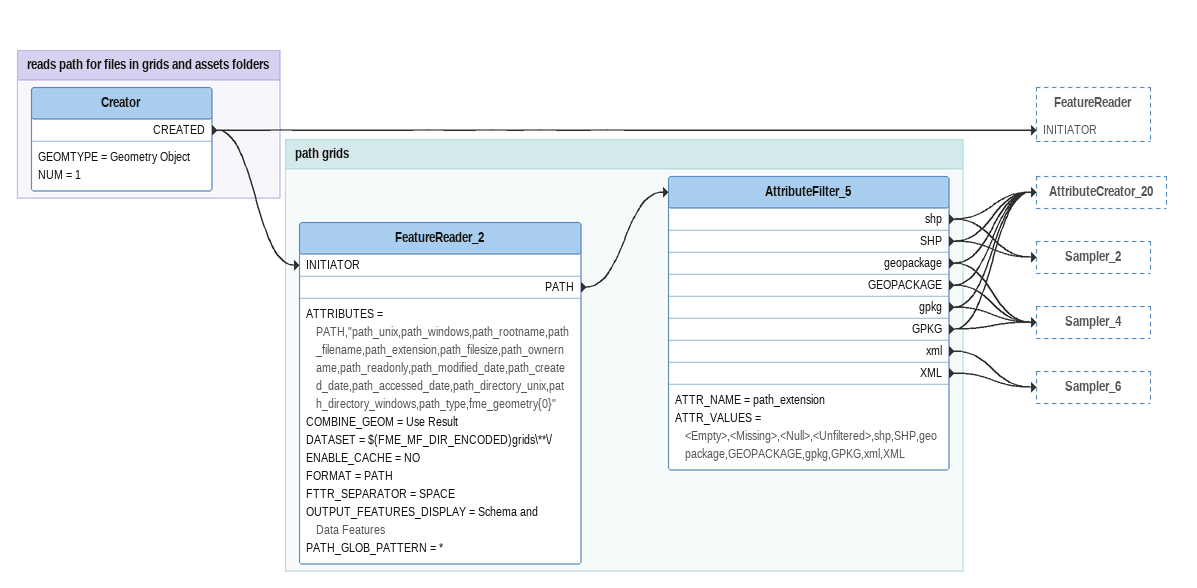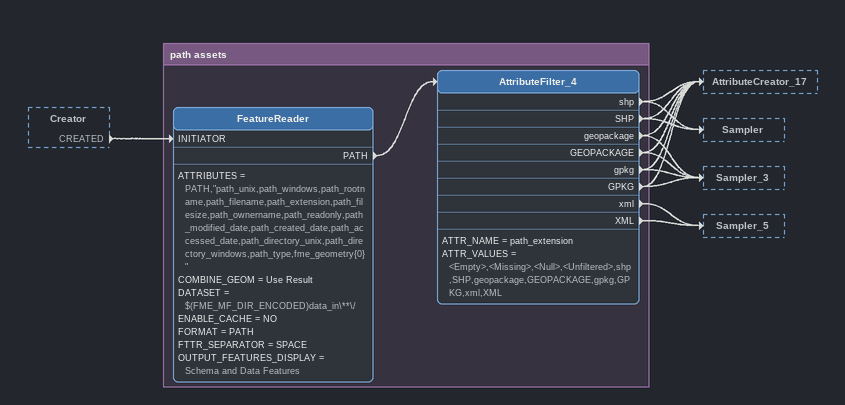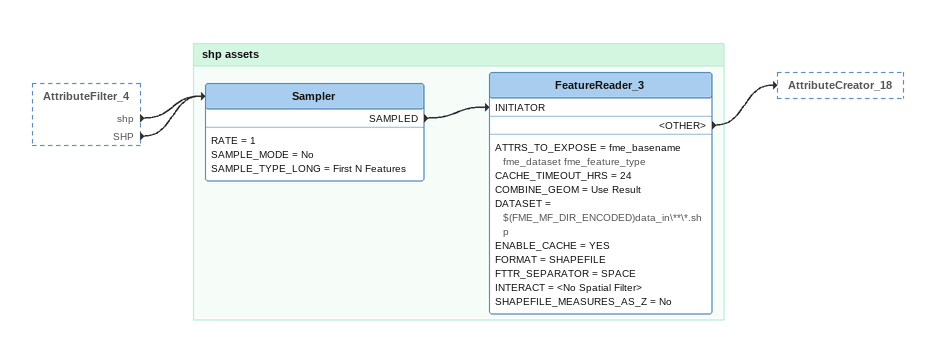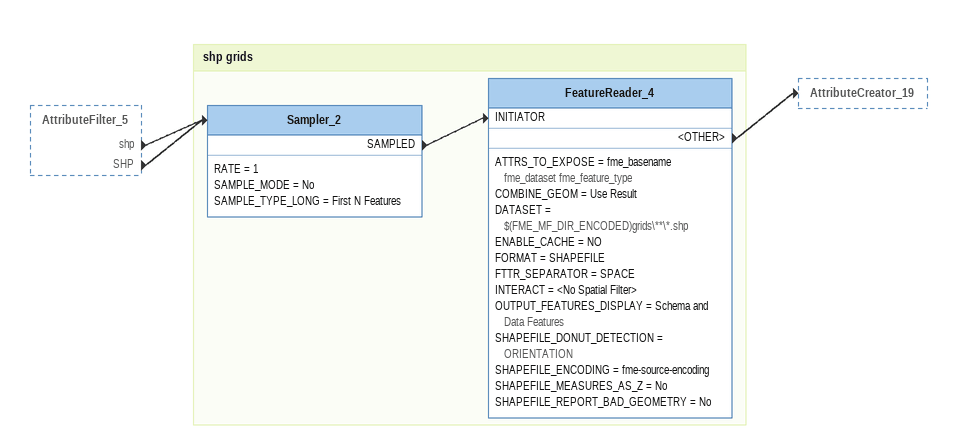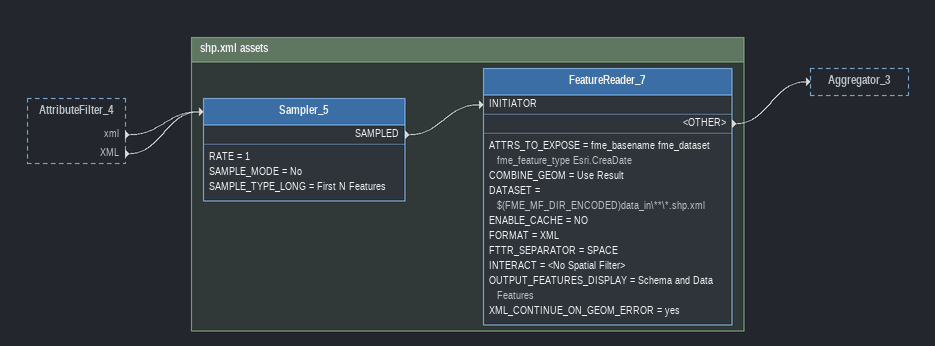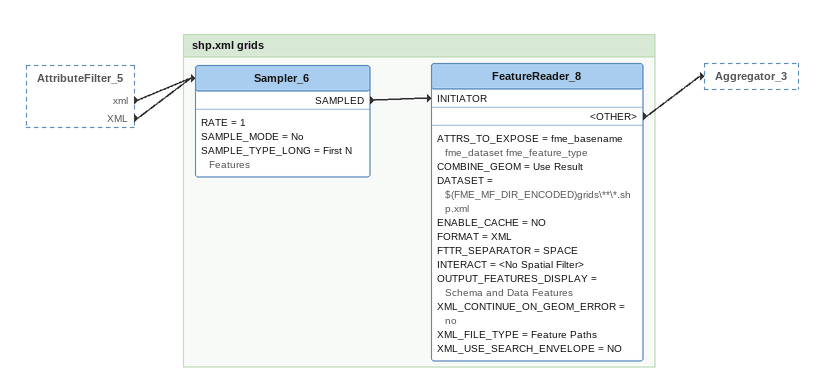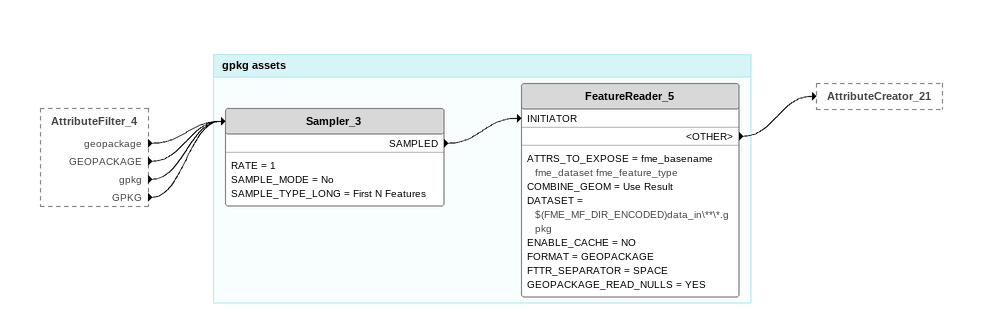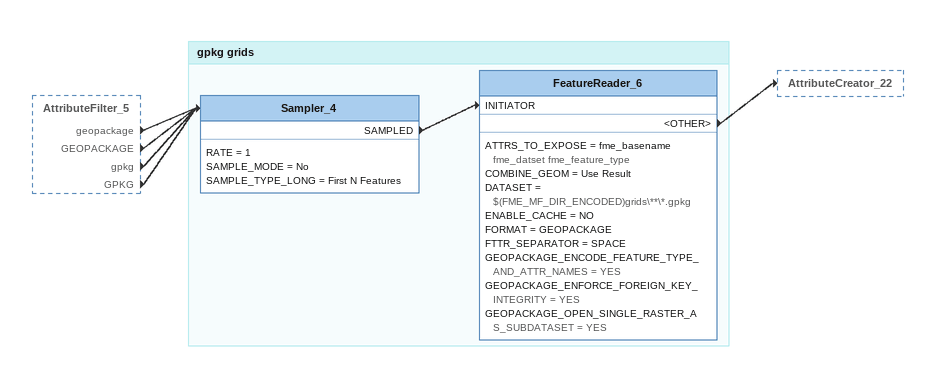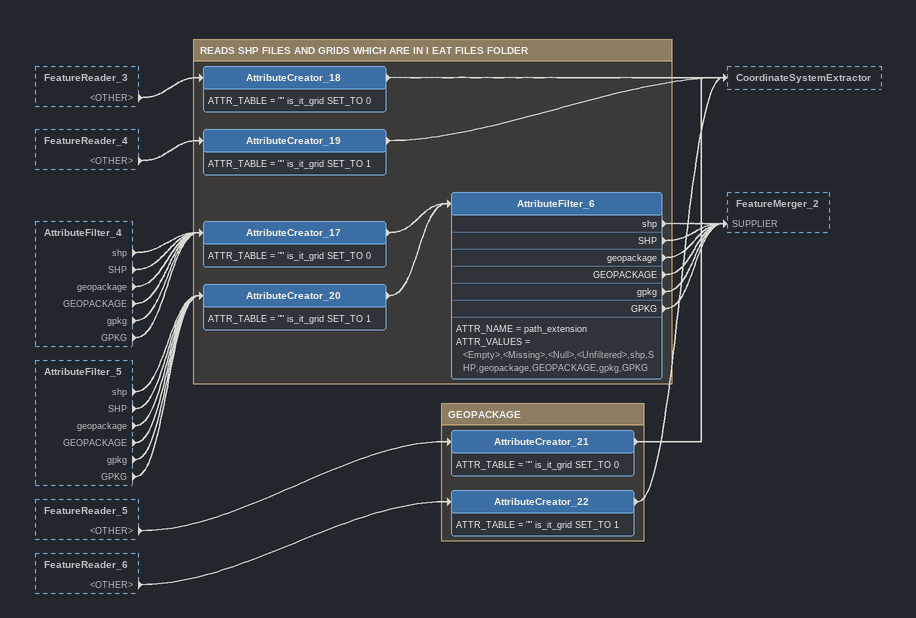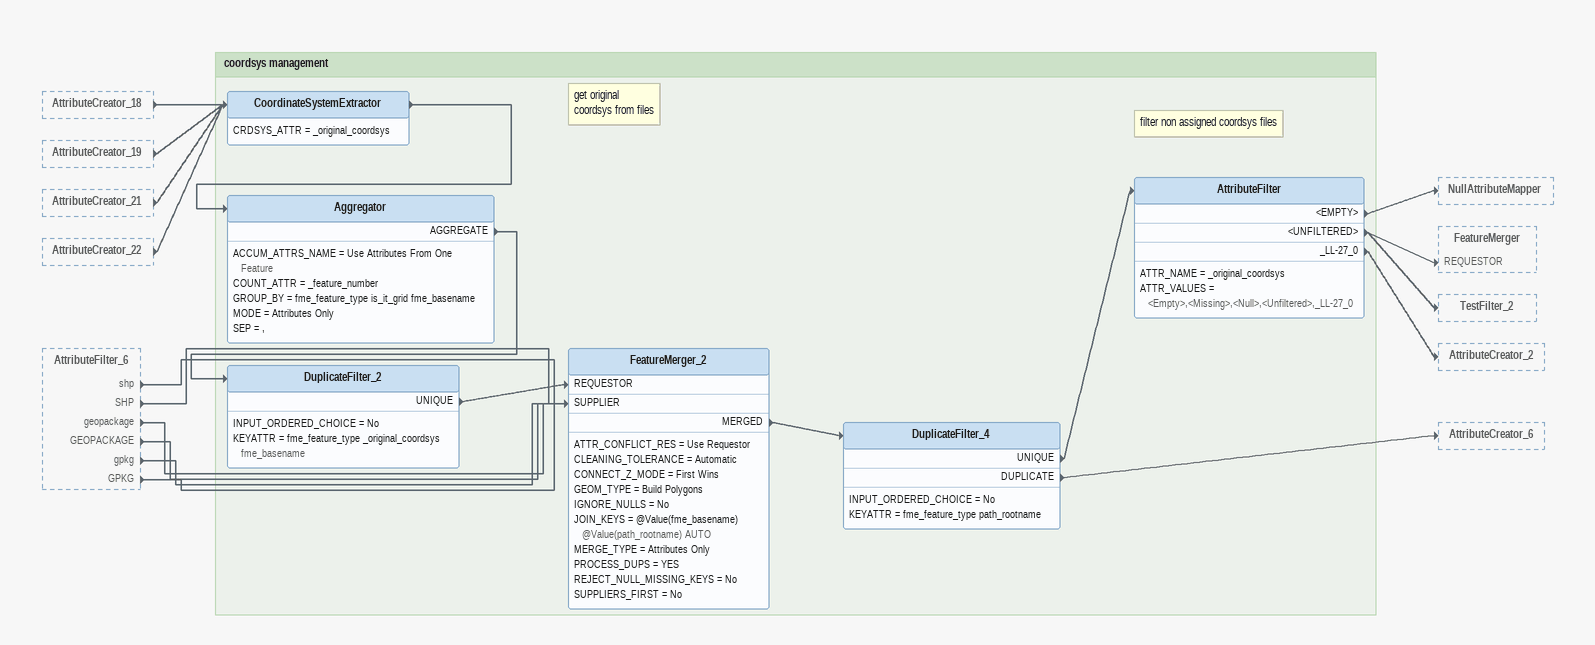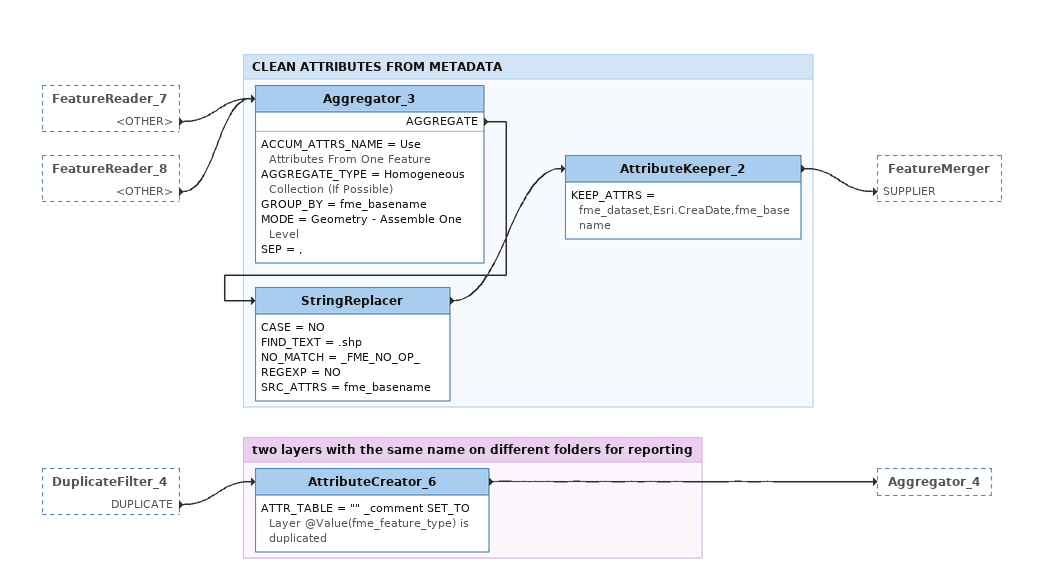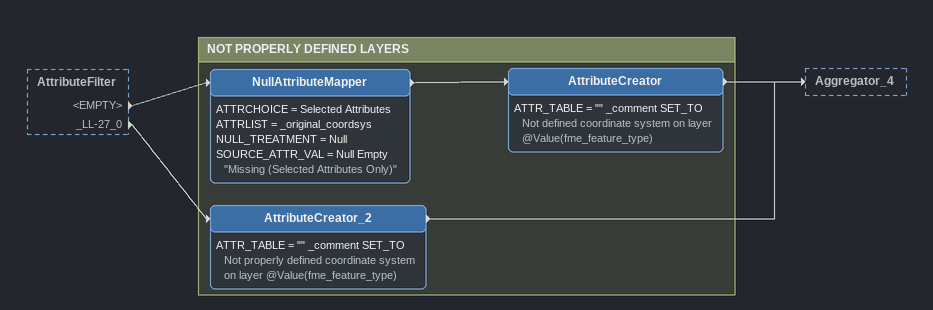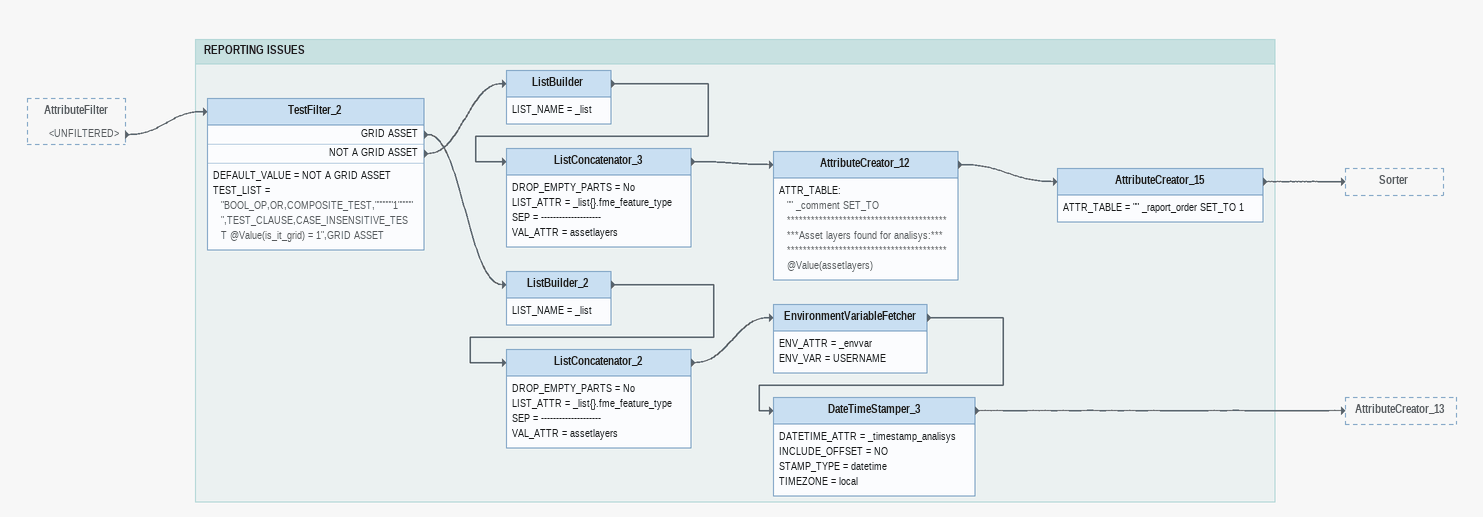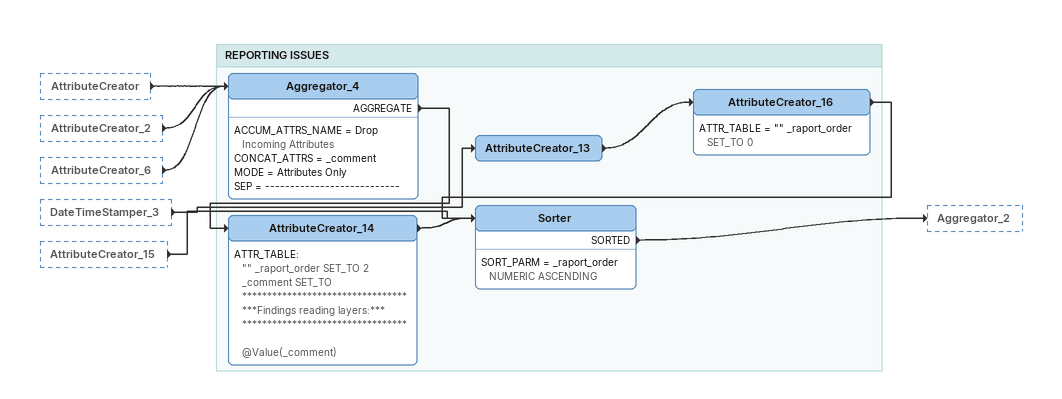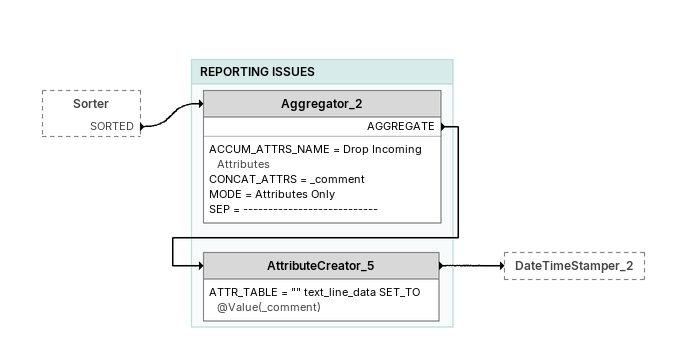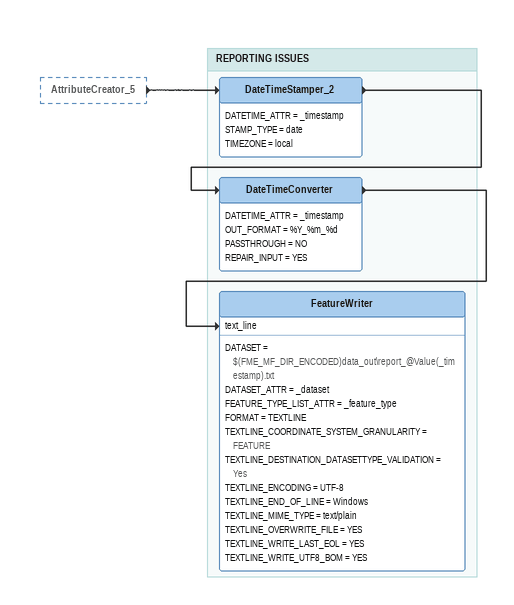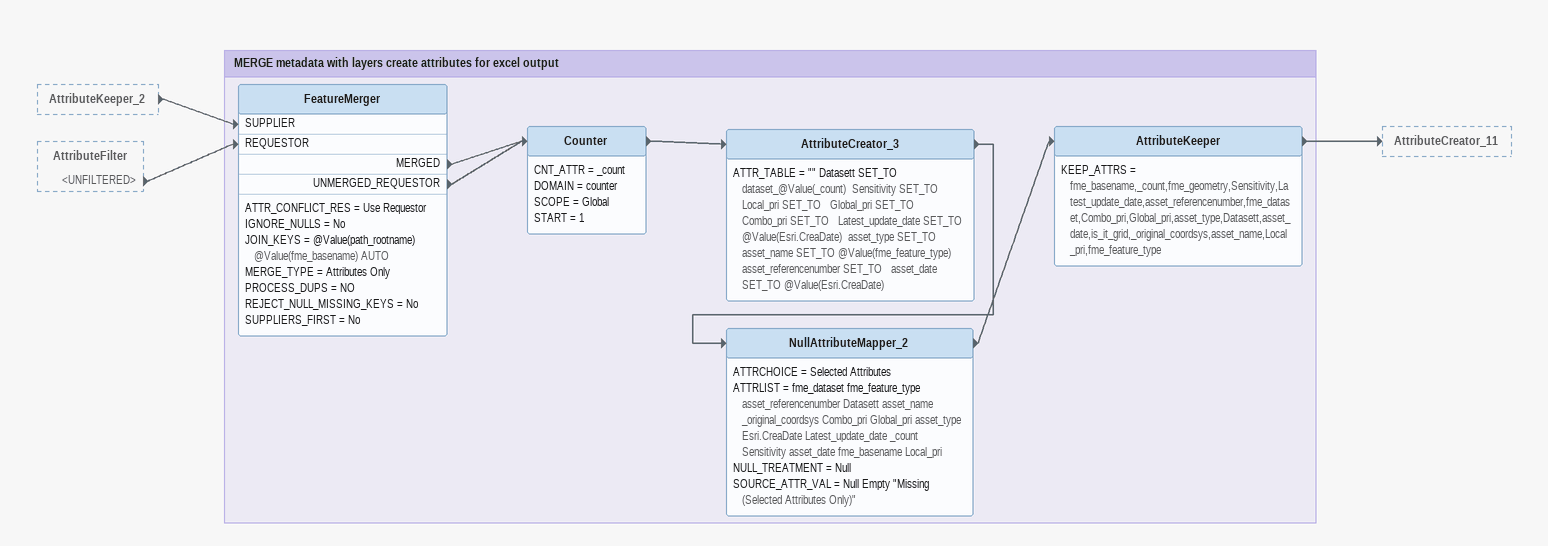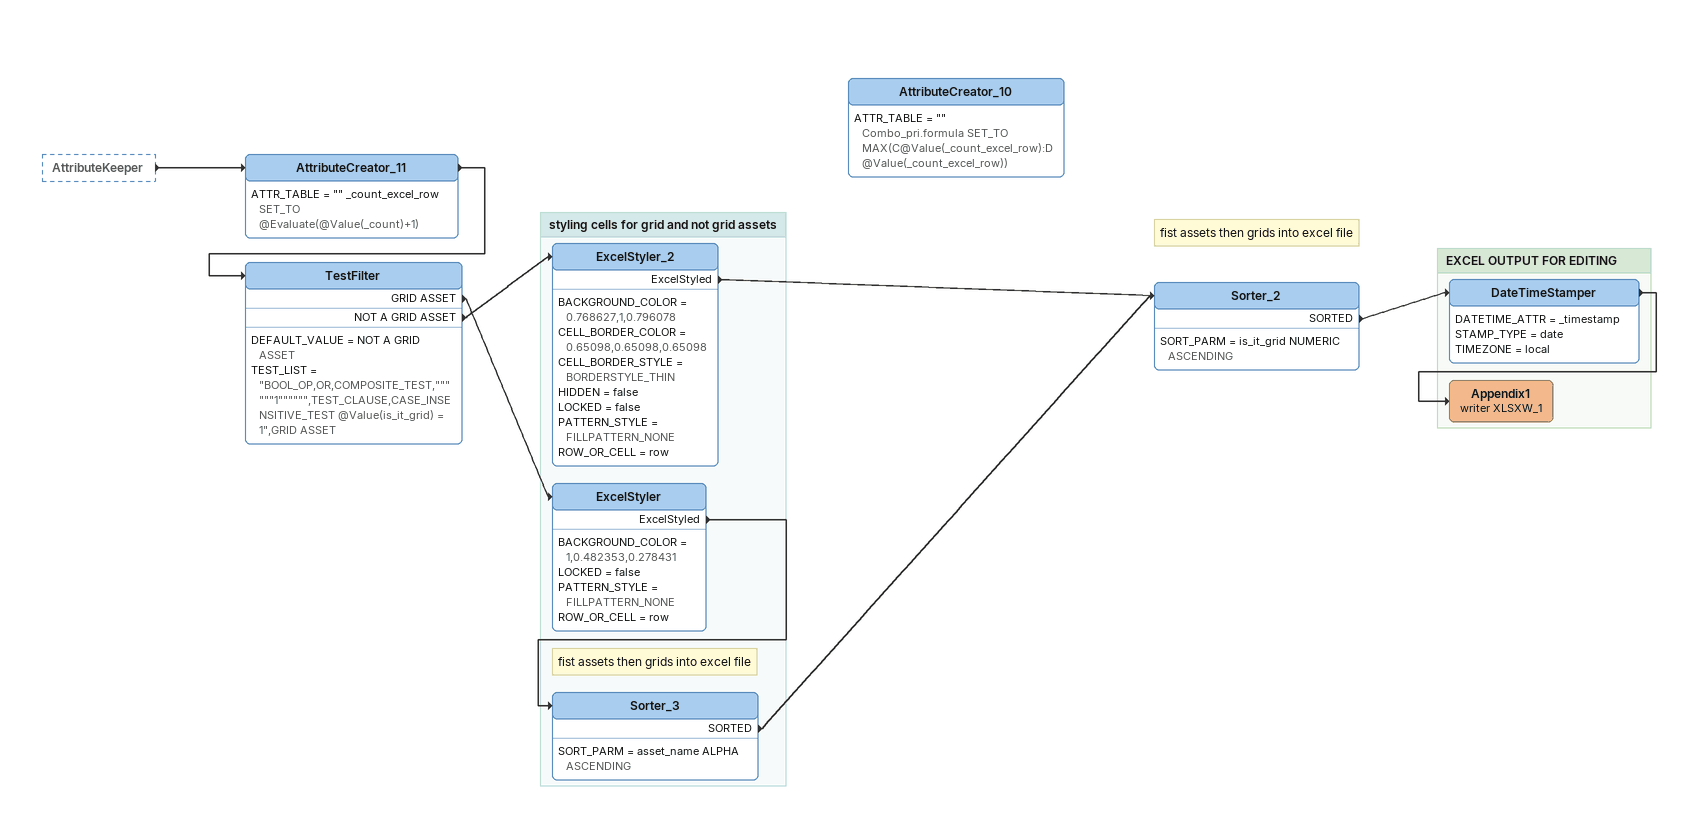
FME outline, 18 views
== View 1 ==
Bookmark: reads path for files in grids and assets folders
Creator
    GEOMTYPE = Geometry Object
    NUM = 1
    CREATED -> FeatureReader [INITIATOR]
    CREATED -> FeatureReader_2 [INITIATOR]

Bookmark: path grids
FeatureReader_2
    ATTRIBUTES = PATH,"path_unix,path_windows,path_rootname,path_filename,path_extension,path_filesize,path_ownername,path_readonly,path_modified_date,path_created_date,path_accessed_date,path_directory_unix,path_directory_windows,path_type,fme_geometry{0}"
    COMBINE_GEOM = Use Result
    DATASET = $(FME_MF_DIR_ENCODED)grids\**\/
    ENABLE_CACHE = NO
    FORMAT = PATH
    FTTR_SEPARATOR = SPACE
    OUTPUT_FEATURES_DISPLAY = Schema and Data Features
    PATH_GLOB_PATTERN = *
    PATH -> AttributeFilter_5
AttributeFilter_5
    ATTR_NAME = path_extension
    ATTR_VALUES = <Empty>,<Missing>,<Null>,<Unfiltered>,shp,SHP,geopackage,GEOPACKAGE,gpkg,GPKG,xml,XML
    shp -> AttributeCreator_20
    shp -> Sampler_2
    SHP -> AttributeCreator_20
    SHP -> Sampler_2
    geopackage -> AttributeCreator_20
    geopackage -> Sampler_4
    GEOPACKAGE -> AttributeCreator_20
    GEOPACKAGE -> Sampler_4
    gpkg -> AttributeCreator_20
    gpkg -> Sampler_4
    GPKG -> AttributeCreator_20
    GPKG -> Sampler_4
    xml -> Sampler_6
    XML -> Sampler_6

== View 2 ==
Creator [outside]
    CREATED -> FeatureReader [INITIATOR]

Bookmark: path assets
FeatureReader
    ATTRIBUTES = PATH,"path_unix,path_windows,path_rootname,path_filename,path_extension,path_filesize,path_ownername,path_readonly,path_modified_date,path_created_date,path_accessed_date,path_directory_unix,path_directory_windows,path_type,fme_geometry{0}"
    COMBINE_GEOM = Use Result
    DATASET = $(FME_MF_DIR_ENCODED)data_in\**\/
    ENABLE_CACHE = NO
    FORMAT = PATH
    FTTR_SEPARATOR = SPACE
    OUTPUT_FEATURES_DISPLAY = Schema and Data Features
    PATH -> AttributeFilter_4
AttributeFilter_4
    ATTR_NAME = path_extension
    ATTR_VALUES = <Empty>,<Missing>,<Null>,<Unfiltered>,shp,SHP,geopackage,GEOPACKAGE,gpkg,GPKG,xml,XML
    shp -> AttributeCreator_17
    shp -> Sampler
    SHP -> AttributeCreator_17
    SHP -> Sampler
    geopackage -> AttributeCreator_17
    geopackage -> Sampler_3
    GEOPACKAGE -> AttributeCreator_17
    GEOPACKAGE -> Sampler_3
    gpkg -> AttributeCreator_17
    gpkg -> Sampler_3
    GPKG -> AttributeCreator_17
    GPKG -> Sampler_3
    xml -> Sampler_5
    XML -> Sampler_5

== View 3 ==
AttributeFilter_4 [outside]
    shp -> Sampler
    SHP -> Sampler

Bookmark: shp assets
Sampler
    RATE = 1
    SAMPLE_MODE = No
    SAMPLE_TYPE_LONG = First N Features
    SAMPLED -> FeatureReader_3 [INITIATOR]
FeatureReader_3
    ATTRS_TO_EXPOSE = fme_basename fme_dataset fme_feature_type
    CACHE_TIMEOUT_HRS = 24
    COMBINE_GEOM = Use Result
    DATASET = $(FME_MF_DIR_ENCODED)data_in\**\*.shp
    ENABLE_CACHE = YES
    FORMAT = SHAPEFILE
    FTTR_SEPARATOR = SPACE
    INTERACT = <No Spatial Filter>
    SHAPEFILE_MEASURES_AS_Z = No
    <OTHER> -> AttributeCreator_18

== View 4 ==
AttributeFilter_5 [outside]
    shp -> Sampler_2
    SHP -> Sampler_2

Bookmark: shp grids
Sampler_2
    RATE = 1
    SAMPLE_MODE = No
    SAMPLE_TYPE_LONG = First N Features
    SAMPLED -> FeatureReader_4 [INITIATOR]
FeatureReader_4
    ATTRS_TO_EXPOSE = fme_basename fme_dataset fme_feature_type
    COMBINE_GEOM = Use Result
    DATASET = $(FME_MF_DIR_ENCODED)grids\**\*.shp
    ENABLE_CACHE = NO
    FORMAT = SHAPEFILE
    FTTR_SEPARATOR = SPACE
    INTERACT = <No Spatial Filter>
    OUTPUT_FEATURES_DISPLAY = Schema and Data Features
    SHAPEFILE_DONUT_DETECTION = ORIENTATION
    SHAPEFILE_ENCODING = fme-source-encoding
    SHAPEFILE_MEASURES_AS_Z = No
    SHAPEFILE_REPORT_BAD_GEOMETRY = No
    <OTHER> -> AttributeCreator_19

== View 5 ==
AttributeFilter_4 [outside]
    xml -> Sampler_5
    XML -> Sampler_5

Bookmark: shp.xml assets
Sampler_5
    RATE = 1
    SAMPLE_MODE = No
    SAMPLE_TYPE_LONG = First N Features
    SAMPLED -> FeatureReader_7 [INITIATOR]
FeatureReader_7
    ATTRS_TO_EXPOSE = fme_basename fme_dataset fme_feature_type Esri.CreaDate
    COMBINE_GEOM = Use Result
    DATASET = $(FME_MF_DIR_ENCODED)data_in\**\*.shp.xml
    ENABLE_CACHE = NO
    FORMAT = XML
    FTTR_SEPARATOR = SPACE
    INTERACT = <No Spatial Filter>
    OUTPUT_FEATURES_DISPLAY = Schema and Data Features
    XML_CONTINUE_ON_GEOM_ERROR = yes
    <OTHER> -> Aggregator_3

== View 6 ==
AttributeFilter_5 [outside]
    xml -> Sampler_6
    XML -> Sampler_6

Bookmark: shp.xml grids
Sampler_6
    RATE = 1
    SAMPLE_MODE = No
    SAMPLE_TYPE_LONG = First N Features
    SAMPLED -> FeatureReader_8 [INITIATOR]
FeatureReader_8
    ATTRS_TO_EXPOSE = fme_basename fme_dataset fme_feature_type
    COMBINE_GEOM = Use Result
    DATASET = $(FME_MF_DIR_ENCODED)grids\**\*.shp.xml
    ENABLE_CACHE = NO
    FORMAT = XML
    FTTR_SEPARATOR = SPACE
    INTERACT = <No Spatial Filter>
    OUTPUT_FEATURES_DISPLAY = Schema and Data Features
    XML_CONTINUE_ON_GEOM_ERROR = no
    XML_FILE_TYPE = Feature Paths
    XML_USE_SEARCH_ENVELOPE = NO
    <OTHER> -> Aggregator_3

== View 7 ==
AttributeFilter_4 [outside]
    geopackage -> Sampler_3
    GEOPACKAGE -> Sampler_3
    gpkg -> Sampler_3
    GPKG -> Sampler_3

Bookmark: gpkg assets
Sampler_3
    RATE = 1
    SAMPLE_MODE = No
    SAMPLE_TYPE_LONG = First N Features
    SAMPLED -> FeatureReader_5 [INITIATOR]
FeatureReader_5
    ATTRS_TO_EXPOSE = fme_basename fme_dataset fme_feature_type
    COMBINE_GEOM = Use Result
    DATASET = $(FME_MF_DIR_ENCODED)data_in\**\*.gpkg
    ENABLE_CACHE = NO
    FORMAT = GEOPACKAGE
    FTTR_SEPARATOR = SPACE
    GEOPACKAGE_READ_NULLS = YES
    <OTHER> -> AttributeCreator_21

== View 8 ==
AttributeFilter_5 [outside]
    geopackage -> Sampler_4
    GEOPACKAGE -> Sampler_4
    gpkg -> Sampler_4
    GPKG -> Sampler_4

Bookmark: gpkg grids
Sampler_4
    RATE = 1
    SAMPLE_MODE = No
    SAMPLE_TYPE_LONG = First N Features
    SAMPLED -> FeatureReader_6 [INITIATOR]
FeatureReader_6
    ATTRS_TO_EXPOSE = fme_basename fme_datset fme_feature_type
    COMBINE_GEOM = Use Result
    DATASET = $(FME_MF_DIR_ENCODED)grids\**\*.gpkg
    ENABLE_CACHE = NO
    FORMAT = GEOPACKAGE
    FTTR_SEPARATOR = SPACE
    GEOPACKAGE_ENCODE_FEATURE_TYPE_AND_ATTR_NAMES = YES
    GEOPACKAGE_ENFORCE_FOREIGN_KEY_INTEGRITY = YES
    GEOPACKAGE_OPEN_SINGLE_RASTER_AS_SUBDATASET = YES
    <OTHER> -> AttributeCreator_22

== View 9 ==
FeatureReader_3 [outside]
    <OTHER> -> AttributeCreator_18
FeatureReader_4 [outside]
    <OTHER> -> AttributeCreator_19
AttributeFilter_4 [outside]
    shp -> AttributeCreator_17
    SHP -> AttributeCreator_17
    geopackage -> AttributeCreator_17
    GEOPACKAGE -> AttributeCreator_17
    gpkg -> AttributeCreator_17
    GPKG -> AttributeCreator_17
AttributeFilter_5 [outside]
    shp -> AttributeCreator_20
    SHP -> AttributeCreator_20
    geopackage -> AttributeCreator_20
    GEOPACKAGE -> AttributeCreator_20
    gpkg -> AttributeCreator_20
    GPKG -> AttributeCreator_20
FeatureReader_5 [outside]
    <OTHER> -> AttributeCreator_21
FeatureReader_6 [outside]
    <OTHER> -> AttributeCreator_22

Bookmark: READS SHP FILES AND GRIDS WHICH ARE IN I EAT FILES FOLDER
AttributeCreator_18
    ATTR_TABLE = "" is_it_grid SET_TO 0
    -> CoordinateSystemExtractor
AttributeCreator_17
    ATTR_TABLE = "" is_it_grid SET_TO 0
    -> AttributeFilter_6
AttributeCreator_19
    ATTR_TABLE = "" is_it_grid SET_TO 1
    -> CoordinateSystemExtractor
AttributeCreator_20
    ATTR_TABLE = "" is_it_grid SET_TO 1
    -> AttributeFilter_6
AttributeFilter_6
    ATTR_NAME = path_extension
    ATTR_VALUES = <Empty>,<Missing>,<Null>,<Unfiltered>,shp,SHP,geopackage,GEOPACKAGE,gpkg,GPKG
    shp -> FeatureMerger_2 [SUPPLIER]
    SHP -> FeatureMerger_2 [SUPPLIER]
    geopackage -> FeatureMerger_2 [SUPPLIER]
    GEOPACKAGE -> FeatureMerger_2 [SUPPLIER]
    gpkg -> FeatureMerger_2 [SUPPLIER]
    GPKG -> FeatureMerger_2 [SUPPLIER]

Bookmark: GEOPACKAGE
AttributeCreator_21
    ATTR_TABLE = "" is_it_grid SET_TO 0
    -> CoordinateSystemExtractor
AttributeCreator_22
    ATTR_TABLE = "" is_it_grid SET_TO 1
    -> CoordinateSystemExtractor

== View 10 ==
AttributeCreator_18 [outside]
    -> CoordinateSystemExtractor
AttributeCreator_19 [outside]
    -> CoordinateSystemExtractor
AttributeCreator_21 [outside]
    -> CoordinateSystemExtractor
AttributeCreator_22 [outside]
    -> CoordinateSystemExtractor
AttributeFilter_6 [outside]
    shp -> FeatureMerger_2 [SUPPLIER]
    SHP -> FeatureMerger_2 [SUPPLIER]
    geopackage -> FeatureMerger_2 [SUPPLIER]
    GEOPACKAGE -> FeatureMerger_2 [SUPPLIER]
    gpkg -> FeatureMerger_2 [SUPPLIER]
    GPKG -> FeatureMerger_2 [SUPPLIER]

Bookmark: coordsys management
Note: get original / coordsys from files
CoordinateSystemExtractor
    CRDSYS_ATTR = _original_coordsys
    -> Aggregator
Aggregator
    ACCUM_ATTRS_NAME = Use Attributes From One Feature
    COUNT_ATTR = _feature_number
    GROUP_BY = fme_feature_type is_it_grid fme_basename
    MODE = Attributes Only
    SEP = ,
    AGGREGATE -> DuplicateFilter_2
DuplicateFilter_2
    INPUT_ORDERED_CHOICE = No
    KEYATTR = fme_feature_type _original_coordsys fme_basename
    UNIQUE -> FeatureMerger_2 [REQUESTOR]
FeatureMerger_2
    ATTR_CONFLICT_RES = Use Requestor
    CLEANING_TOLERANCE = Automatic
    CONNECT_Z_MODE = First Wins
    GEOM_TYPE = Build Polygons
    IGNORE_NULLS = No
    JOIN_KEYS = @Value(fme_basename) @Value(path_rootname) AUTO
    MERGE_TYPE = Attributes Only
    PROCESS_DUPS = YES
    REJECT_NULL_MISSING_KEYS = No
    SUPPLIERS_FIRST = No
    MERGED -> DuplicateFilter_4
DuplicateFilter_4
    INPUT_ORDERED_CHOICE = No
    KEYATTR = fme_feature_type path_rootname
    UNIQUE -> AttributeFilter
    DUPLICATE -> AttributeCreator_6
Note: filter non assigned coordsys files
AttributeFilter
    ATTR_NAME = _original_coordsys
    ATTR_VALUES = <Empty>,<Missing>,<Null>,<Unfiltered>,_LL-27_0
    <EMPTY> -> NullAttributeMapper
    <UNFILTERED> -> FeatureMerger [REQUESTOR]
    <UNFILTERED> -> TestFilter_2
    _LL-27_0 -> AttributeCreator_2

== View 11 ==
FeatureReader_7 [outside]
    <OTHER> -> Aggregator_3
FeatureReader_8 [outside]
    <OTHER> -> Aggregator_3
DuplicateFilter_4 [outside]
    DUPLICATE -> AttributeCreator_6

Bookmark: CLEAN ATTRIBUTES FROM METADATA
Aggregator_3
    ACCUM_ATTRS_NAME = Use Attributes From One Feature
    AGGREGATE_TYPE = Homogeneous Collection (If Possible)
    GROUP_BY = fme_basename
    MODE = Geometry - Assemble One Level
    SEP = ,
    AGGREGATE -> StringReplacer
StringReplacer
    CASE = NO
    FIND_TEXT = .shp
    NO_MATCH = _FME_NO_OP_
    REGEXP = NO
    SRC_ATTRS = fme_basename
    -> AttributeKeeper_2
AttributeKeeper_2
    KEEP_ATTRS = fme_dataset,Esri.CreaDate,fme_basename
    -> FeatureMerger [SUPPLIER]

Bookmark: two layers with the same name on different folders for reporting
AttributeCreator_6
    ATTR_TABLE = "" _comment SET_TO Layer @Value(fme_feature_type) is duplicated
    -> Aggregator_4

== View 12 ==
AttributeFilter [outside]
    <EMPTY> -> NullAttributeMapper
    _LL-27_0 -> AttributeCreator_2

Bookmark: NOT PROPERLY DEFINED LAYERS
NullAttributeMapper
    ATTRCHOICE = Selected Attributes
    ATTRLIST = _original_coordsys
    NULL_TREATMENT = Null
    SOURCE_ATTR_VAL = Null Empty "Missing (Selected Attributes Only)"
    -> AttributeCreator
AttributeCreator
    ATTR_TABLE = "" _comment SET_TO Not defined coordinate system on layer @Value(fme_feature_type)
    -> Aggregator_4
AttributeCreator_2
    ATTR_TABLE = "" _comment SET_TO Not properly defined coordinate system on layer @Value(fme_feature_type)
    -> Aggregator_4

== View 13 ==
AttributeFilter [outside]
    <UNFILTERED> -> TestFilter_2

Bookmark: REPORTING ISSUES
TestFilter_2
    DEFAULT_VALUE = NOT A GRID ASSET
    TEST_LIST = "BOOL_OP,OR,COMPOSITE_TEST,""""""1"""""",TEST_CLAUSE,CASE_INSENSITIVE_TEST @Value(is_it_grid) = 1",GRID ASSET
    GRID ASSET -> ListBuilder_2
    NOT A GRID ASSET -> ListBuilder
ListBuilder
    LIST_NAME = _list
    -> ListConcatenator_3
ListConcatenator_3
    DROP_EMPTY_PARTS = No
    LIST_ATTR = _list{}.fme_feature_type
    SEP = --------------------
    VAL_ATTR = assetlayers
    -> AttributeCreator_12
AttributeCreator_12
    ATTR_TABLE:
      "" _comment SET_TO ****************************************
      ***Asset layers found for analisys:***
      ****************************************
      @Value(assetlayers)
    -> AttributeCreator_15
AttributeCreator_15
    ATTR_TABLE = "" _raport_order SET_TO 1
    -> Sorter
ListBuilder_2
    LIST_NAME = _list
    -> ListConcatenator_2
ListConcatenator_2
    DROP_EMPTY_PARTS = No
    LIST_ATTR = _list{}.fme_feature_type
    SEP = --------------------
    VAL_ATTR = assetlayers
    -> EnvironmentVariableFetcher
EnvironmentVariableFetcher
    ENV_ATTR = _envvar
    ENV_VAR = USERNAME
    -> DateTimeStamper_3
DateTimeStamper_3
    DATETIME_ATTR = _timestamp_analisys
    INCLUDE_OFFSET = NO
    STAMP_TYPE = datetime
    TIMEZONE = local
    -> AttributeCreator_13

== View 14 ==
AttributeCreator [outside]
    -> Aggregator_4
AttributeCreator_2 [outside]
    -> Aggregator_4
AttributeCreator_6 [outside]
    -> Aggregator_4
DateTimeStamper_3 [outside]
    -> AttributeCreator_13
AttributeCreator_15 [outside]
    -> Sorter

Bookmark: REPORTING ISSUES
AttributeCreator_13
    -> AttributeCreator_16
AttributeCreator_16
    ATTR_TABLE = "" _raport_order SET_TO 0
    -> Sorter
Aggregator_4
    ACCUM_ATTRS_NAME = Drop Incoming Attributes
    CONCAT_ATTRS = _comment
    MODE = Attributes Only
    SEP = ---------------------------
    AGGREGATE -> AttributeCreator_14
AttributeCreator_14
    ATTR_TABLE:
      "" _raport_order SET_TO 2  _comment SET_TO
      *********************************
      ***Findings reading layers:***
      *********************************

      @Value(_comment)
    -> Sorter
Sorter
    SORT_PARM = _raport_order NUMERIC ASCENDING
    SORTED -> Aggregator_2

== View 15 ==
Sorter [outside]
    SORTED -> Aggregator_2

Bookmark: REPORTING ISSUES
Aggregator_2
    ACCUM_ATTRS_NAME = Drop Incoming Attributes
    CONCAT_ATTRS = _comment
    MODE = Attributes Only
    SEP = ---------------------------
    AGGREGATE -> AttributeCreator_5
AttributeCreator_5
    ATTR_TABLE = "" text_line_data SET_TO @Value(_comment)
    -> DateTimeStamper_2

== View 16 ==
AttributeCreator_5 [outside]
    -> DateTimeStamper_2

Bookmark: REPORTING ISSUES
DateTimeStamper_2
    DATETIME_ATTR = _timestamp
    STAMP_TYPE = date
    TIMEZONE = local
    -> DateTimeConverter
DateTimeConverter
    DATETIME_ATTR = _timestamp
    OUT_FORMAT = %Y_%m_%d
    PASSTHROUGH = NO
    REPAIR_INPUT = YES
    -> FeatureWriter [text_line]
FeatureWriter
    DATASET = $(FME_MF_DIR_ENCODED)data_out\report_@Value(_timestamp).txt
    DATASET_ATTR = _dataset
    FEATURE_TYPE_LIST_ATTR = _feature_type
    FORMAT = TEXTLINE
    TEXTLINE_COORDINATE_SYSTEM_GRANULARITY = FEATURE
    TEXTLINE_DESTINATION_DATASETTYPE_VALIDATION = Yes
    TEXTLINE_ENCODING = UTF-8
    TEXTLINE_END_OF_LINE = Windows
    TEXTLINE_MIME_TYPE = text/plain
    TEXTLINE_OVERWRITE_FILE = YES
    TEXTLINE_WRITE_LAST_EOL = YES
    TEXTLINE_WRITE_UTF8_BOM = YES

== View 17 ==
AttributeKeeper_2 [outside]
    -> FeatureMerger [SUPPLIER]
AttributeFilter [outside]
    <UNFILTERED> -> FeatureMerger [REQUESTOR]

Bookmark: MERGE metadata with layers create attributes for excel output
FeatureMerger
    ATTR_CONFLICT_RES = Use Requestor
    IGNORE_NULLS = No
    JOIN_KEYS = @Value(path_rootname) @Value(fme_basename) AUTO
    MERGE_TYPE = Attributes Only
    PROCESS_DUPS = NO
    REJECT_NULL_MISSING_KEYS = No
    SUPPLIERS_FIRST = No
    MERGED -> Counter
    UNMERGED_REQUESTOR -> Counter
Counter
    CNT_ATTR = _count
    DOMAIN = counter
    SCOPE = Global
    START = 1
    -> AttributeCreator_3
AttributeCreator_3
    ATTR_TABLE = "" Datasett SET_TO dataset_@Value(_count)  Sensitivity SET_TO   Local_pri SET_TO   Global_pri SET_TO   Combo_pri SET_TO   Latest_update_date SET_TO @Value(Esri.CreaDate)  asset_type SET_TO   asset_name SET_TO @Value(fme_feature_type)  asset_referencenumber SET_TO   asset_date SET_TO @Value(Esri.CreaDate)
    -> NullAttributeMapper_2
NullAttributeMapper_2
    ATTRCHOICE = Selected Attributes
    ATTRLIST = fme_dataset fme_feature_type asset_referencenumber Datasett asset_name _original_coordsys Combo_pri Global_pri asset_type Esri.CreaDate Latest_update_date _count Sensitivity asset_date fme_basename Local_pri
    NULL_TREATMENT = Null
    SOURCE_ATTR_VAL = Null Empty "Missing (Selected Attributes Only)"
    -> AttributeKeeper
AttributeKeeper
    KEEP_ATTRS = fme_basename,_count,fme_geometry,Sensitivity,Latest_update_date,asset_referencenumber,fme_dataset,Combo_pri,Global_pri,asset_type,Datasett,asset_date,is_it_grid,_original_coordsys,asset_name,Local_pri,fme_feature_type
    -> AttributeCreator_11

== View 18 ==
AttributeKeeper [outside]
    -> AttributeCreator_11
AttributeCreator_11
    ATTR_TABLE = "" _count_excel_row SET_TO @Evaluate(@Value(_count)+1)
    -> TestFilter
TestFilter
    DEFAULT_VALUE = NOT A GRID ASSET
    TEST_LIST = "BOOL_OP,OR,COMPOSITE_TEST,""""""1"""""",TEST_CLAUSE,CASE_INSENSITIVE_TEST @Value(is_it_grid) = 1",GRID ASSET
    GRID ASSET -> ExcelStyler
    NOT A GRID ASSET -> ExcelStyler_2
Note: fist assets then grids into excel file
Sorter_2
    SORT_PARM = is_it_grid NUMERIC ASCENDING
    SORTED -> DateTimeStamper
AttributeCreator_10
    ATTR_TABLE = "" Combo_pri.formula SET_TO MAX(C@Value(_count_excel_row):D@Value(_count_excel_row))

Bookmark: styling cells for grid and not grid assets
ExcelStyler_2
    BACKGROUND_COLOR = 0.768627,1,0.796078
    CELL_BORDER_COLOR = 0.65098,0.65098,0.65098
    CELL_BORDER_STYLE = BORDERSTYLE_THIN
    HIDDEN = false
    LOCKED = false
    PATTERN_STYLE = FILLPATTERN_NONE
    ROW_OR_CELL = row
    ExcelStyled -> Sorter_2
ExcelStyler
    BACKGROUND_COLOR = 1,0.482353,0.278431
    LOCKED = false
    PATTERN_STYLE = FILLPATTERN_NONE
    ROW_OR_CELL = row
    ExcelStyled -> Sorter_3
Note: fist assets then grids into excel file
Sorter_3
    SORT_PARM = asset_name ALPHA ASCENDING
    SORTED -> Sorter_2

Bookmark: EXCEL OUTPUT FOR EDITING
DateTimeStamper
    DATETIME_ATTR = _timestamp
    STAMP_TYPE = date
    TIMEZONE = local
    -> Appendix1 (writer XLSXW_1)
Appendix1 (writer XLSXW_1)
